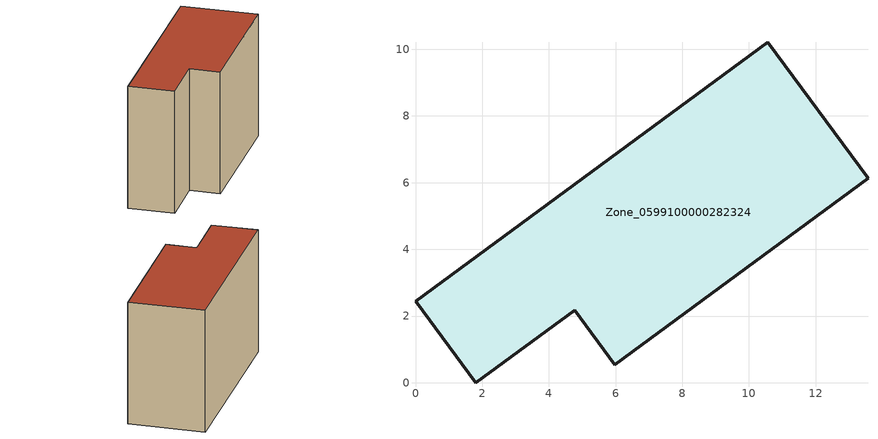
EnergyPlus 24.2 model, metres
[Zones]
Zone_0599100000282324
 floor ground (C_G): 4.78,2.18 1.81,0 0,2.45 10.56,10.21 13.57,6.14 5.98,0.54 z0
 wall outside (C_F): 10.56,10.21 0,2.45 1.81,0 4.78,2.18 5.98,0.54 13.57,6.14 10.56,10.21 z0:8.41
 roof outside (C_R): 5.98,0.54 13.57,6.14 10.56,10.21 0,2.45 1.81,0 4.78,2.18 z8.41
[BUILDING]
Pand.0599100000282324: North Axis=0; Terrain=City; Loads Convergence Tolerance Value=0.04; Temperature Convergence Tolerance Value=0.4; Solar Distribution=FullExterior; Maximum Number of Warmup Days=25; Minimum Number of Warmup Days=1
[Site:Location]
Rotterdam.The.Hague.AP_ZH_NLD Design_Conditions: Latitude=51.96; Longitude=4.45; Time Zone=1; Elevation=-4.5
[SITE:GROUNDTEMPERATURE:BUILDINGSURFACE]
18, 18, 18, 18, 18, 18, 18, 18, 18, 18, 18, 18
[MATERIAL] Thermal Absorptance=0.9; Solar Absorptance=0.7; Visible Absorptance=0.7
Name | Roughness | Thickness | Conductivity | Density | Specific Heat
G.TI.1975-1991 | MediumSmooth | 0.15 | 0.288461 | 540 | 1210
F.TI.1975-1991 | Rough | 0.3 | 0.230769 | 1920 | 840
R.TI.1975-1991 | MediumRough | 0.2 | 0.153846 | 1500 | 1000
[CONSTRUCTION]
C_G: G.TI.1975-1991
C_F: F.TI.1975-1991
C_R: R.TI.1975-1991
[ZONE]
Zone_0599100000282324: Type=1; Multiplier=1; Ceiling Height=Autocalculate; Volume=Autocalculate; Floor Area=autocalculate; Part of Total Floor Area=Yes
[ZONEINFILTRATION:DESIGNFLOWRATE]
Infil_Zone_0599100000282324: Zone or ZoneList or Space or SpaceList=Zone_0599100000282324; Schedule=AlwaysOn; Design Flow Rate Calculation Method=Flow/Area; Flow Rate per Floor Area=0.003; Constant Term Coefficient=1; Temperature Term Coefficient=0; Velocity Term Coefficient=0; Velocity Squared Term Coefficient=0
[HVACTEMPLATE:ZONE:IDEALLOADSAIRSYSTEM]
Zone_0599100000282324: Maximum Heating Supply Air Temperature=50; Minimum Cooling Supply Air Temperature=13; Maximum Heating Supply Air Humidity Ratio=0.0156; Minimum Cooling Supply Air Humidity Ratio=0.0077; Heating Limit=NoLimit; Cooling Limit=NoLimit; Dehumidification Control Type=ConstantSensibleHeatRatio; Cooling Sensible Heat Ratio=0.7; Dehumidification Setpoint=60; Humidification Control Type=None; Humidification Setpoint=30; Outdoor Air Method=None; Outdoor Air Flow Rate per Person=0.00944; Outdoor Air Flow Rate per Zone Floor Area=0; Outdoor Air Flow Rate per Zone=0; Demand Controlled Ventilation Type=None; Outdoor Air Economizer Type=NoEconomizer; Heat Recovery Type=None; Sensible Heat Recovery Effectiveness=0.7; Latent Heat Recovery Effectiveness=0.65
[ZONECONTROL:THERMOSTAT]
ThermostatControl_Zone_0599100000282324: Zone or ZoneList=Zone_0599100000282324; Control Type Schedule=DualSetpointControlType; Control 1=Thermostat_Zone_0599100000282324; Temperature Difference Between Cutout And Setpoint=0
[THERMOSTATSETPOINT:DUALSETPOINT]
Thermostat_Zone_0599100000282324: Heating Setpoint Temperature Schedule=HeatingSetpoint_Zone_0599100000282324; Cooling Setpoint Temperature Schedule=CoolingSetpoint_Zone_0599100000282324
[SCHEDULE:COMPACT]
HeatingSetpoint_Zone_0599100000282324: Through: 12/31, For: AllDays, Until: 24:00, 21
CoolingSetpoint_Zone_0599100000282324: Through: 12/31, For: AllDays, Until: 24:00, 24
DualSetpointControlType: Through: 12/31, For: AllDays, Until: 24:00, 4
AlwaysOn: Through: 12/31, For: AllDays, Until: 24:00, 1
